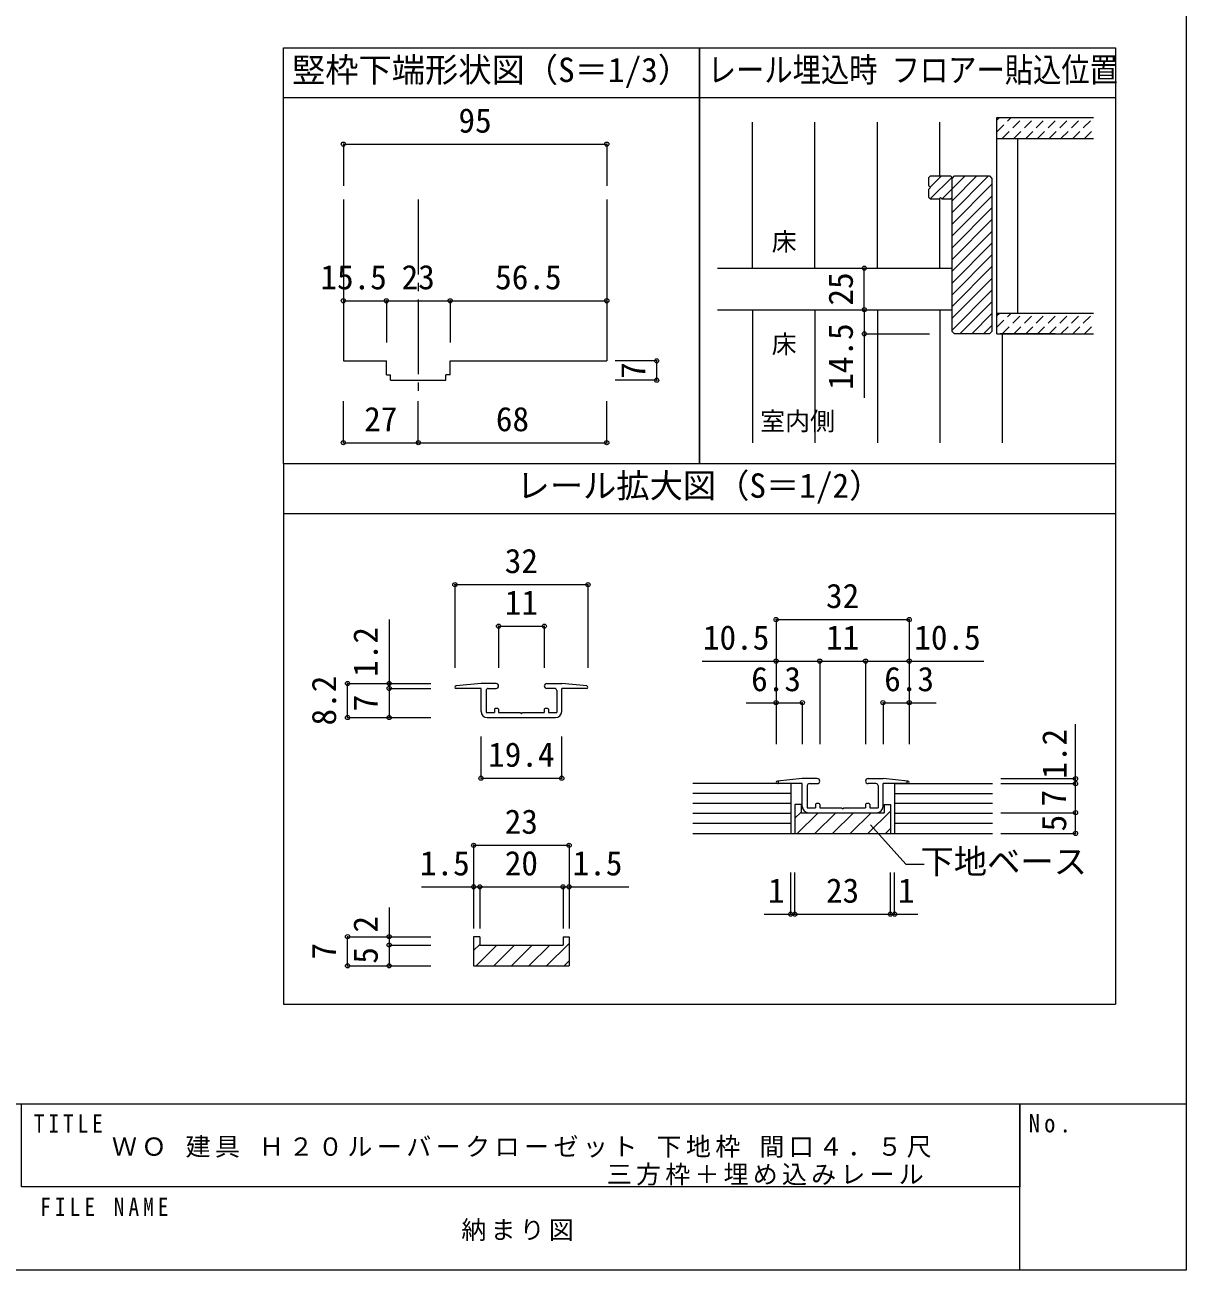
# Model space of a CAD drawing. Units: millimetres on the paper, with parts at other scales. Extents: x -197 to 281, y -138 to 137.
# Drawn here: x 58.2 to 197.8, y -138 to 11.8 of the extents above; entities that cross this region are included whole.
import ezdxf
from ezdxf.enums import TextEntityAlignment as Align

# ---------------------------------------------------------------- set-up
doc = ezdxf.new("R2010")
doc.units = ezdxf.units.MM
doc.header["$PDMODE"] = 32
doc.header["$PDSIZE"] = 0.5
doc.linetypes.add('CHAIN2', pattern=[12, 9, -1, 1, -1])
doc.linetypes.add('DASHED1', pattern=[1.8, 1.2, -0.6])
for name, color, linetype, lineweight in [('0-0_補助線', 7, 'Continuous', 9), ('0-3_仕上げ', 2, 'Continuous', 9), ('0-4_枠', 3, 'Continuous', 9), ('0-A_文字', 7, 'Continuous', 9), ('0-B_寸法', 7, 'Continuous', 9), ('0-C_ハッチ', 4, 'DASHED1', 9), ('1-3_仕上げ', 7, 'Continuous', 9), ('1-7_金物', 7, 'Continuous', 9), ('1-A_文字', 7, 'Continuous', 9), ('1-B_寸法', 7, 'Continuous', 9), ('1-C_ハッチ', 4, 'Continuous', 9), ('2-0_補助線', 3, 'Continuous', 9), ('2-4_枠', 3, 'Continuous', 9), ('2-B_寸法', 7, 'Continuous', 9), ('F-0_補助線', 7, 'Continuous', 9)]:
    doc.layers.add(name, color=color, linetype=linetype, lineweight=lineweight)
doc.layers.add('F-A_文字', color=7, linetype='Continuous')
doc.styles.add('ＭＳ ゴシック', font='')
doc.styles.get('ＭＳ ゴシック').set_extended_font_data('MS Gothic')

# ---------------------------------------------------------------- blocks, each defined once
blk = doc.blocks.new('01')
at = {"layer": '0-0_補助線'}
for p, q in [((-4.85, 2.009), (-7.85, 1.709)), ((-3.05, 2.009), (-4.85, 2.009)), ((3.05, 2.009), (4.85, 2.009)), ((7.85, 1.709), (4.85, 2.009)), ((-4.85, 1.409), (-7.85, 1.409)), ((-4.85, -1.341), (-4.85, 1.409)), ((-4.25, 1.159), (-4.25, -1.491)), ((-4, 1.409), (-3.05, 1.409)), ((4, 1.409), (3.05, 1.409)), ((4.25, 1.159), (4.25, -1.491)), ((7.85, 1.409), (4.85, 1.409)), ((4.85, -1.341), (4.85, 1.409)), ((-4.25, -1.491), (-3.25, -1.491)), ((-3.25, -1.091), (-3.25, -1.491)), ((-2.85, -0.991), (-3.15, -0.991)), ((-2.75, -1.091), (-2.75, -1.491)), ((2.75, -1.091), (2.75, -1.491)), ((3.15, -0.991), (2.85, -0.991)), ((3.25, -1.091), (3.25, -1.491)), ((3.25, -1.491), (4.25, -1.491)), ((-4.1, -2.091), (4.1, -2.091))]:
    blk.add_line(p, q, dxfattribs=at)
blk.add_lwpolyline([(-2.75, -1.491), (-0.15, -1.491), (0, -1.641), (0.15, -1.491), (2.75, -1.491)], dxfattribs=at)
for centre, radius, start, end in [((-7.85, 1.559), 0.15, 90, 270), ((-3.05, 1.709), 0.3, 0, 90), ((-3.05, 1.709), 0.3, 270, 0), ((3.05, 1.709), 0.3, 90, 180), ((3.05, 1.709), 0.3, 180, 270), ((7.85, 1.559), 0.15, 270, 90), ((-4, 1.159), 0.25, 90, 180), ((4, 1.159), 0.25, 0, 90), ((-4.1, -1.341), 0.75, 180, 270), ((-3.15, -1.091), 0.1, 90, 180), ((-2.85, -1.091), 0.1, 0, 90), ((2.85, -1.091), 0.1, 90, 180), ((3.15, -1.091), 0.1, 0, 90), ((4.1, -1.341), 0.75, 270, 0)]:
    blk.add_arc(centre, radius, start, end, dxfattribs=at)

msp = doc.modelspace()

# ---------------------------------------------------------------- linework, layer by layer
at = {"layer": '0-0_補助線', "color": 3}
for p, q in [((89.328, 9), (139.328, 9)), ((89.328, 9), (139.328, 9)), ((89.328, 3), (139.328, 3))]:
    msp.add_line(p, q, dxfattribs=at)
at = {"layer": '0-3_仕上げ'}
for p, q in [((175.089, -25.404), (175.089, 0.596)), ((175.089, 0.596), (186.706, 0.596)), ((175.089, -1.904), (186.706, -1.904)), ((177.589, -22.904), (177.589, -1.904)), ((175.089, -22.904), (186.706, -22.904)), ((175.089, -25.404), (186.706, -25.404))]:
    msp.add_line(p, q, dxfattribs=at)
at = {"layer": '0-4_枠', "color": 4}
for p, q in [((145.711, -17.504), (145.711, 0.06)), ((153.211, -17.504), (153.211, 0.06)), ((160.711, -17.504), (160.711, 0.06)), ((168.211, -6.404), (168.211, 0.06)), ((168.211, -17.504), (168.211, -9.081)), ((141.49, -17.504), (169.689, -17.504)), ((141.49, -22.504), (169.689, -22.504)), ((145.711, -22.504), (145.711, -38.5)), ((153.211, -22.504), (153.211, -38.5)), ((160.711, -22.504), (160.711, -38.5)), ((168.211, -22.504), (168.211, -38.5)), ((175.711, -25.404), (175.711, -38.5))]:
    msp.add_line(p, q, dxfattribs=at)
at = {"layer": '0-4_枠'}
for p, q in [((169.489, -6.404), (169.689, -6.604)), ((169.689, -25.104), (169.689, -6.604)), ((174.189, -6.404), (174.489, -6.704)), ((174.489, -6.704), (174.489, -25.104)), ((169.489, -9.204), (169.689, -9.004))]:
    msp.add_line(p, q, dxfattribs=at)
for points in [[(167.089, -7.804), (166.889, -7.604), (166.889, -6.604), (167.089, -6.404), (169.489, -6.404)], [(169.689, -6.704), (169.989, -6.404), (174.189, -6.404)], [(168.289, -9.004), (168.089, -9.204), (167.089, -9.204), (166.889, -9.004), (166.889, -8.004), (167.089, -7.804)], [(169.489, -9.204), (168.489, -9.204), (168.289, -9.004)], [(174.489, -25.104), (174.189, -25.404), (169.989, -25.404), (169.689, -25.104)]]:
    msp.add_lwpolyline(points, dxfattribs=at)
at = {"layer": '0-A_文字', "color": 3}
for p, q in [((89.328, -41), (89.328, 9)), ((139.328, 9), (189.328, 9)), ((139.328, 9), (139.328, -41)), ((139.328, -41), (139.328, 9)), ((189.328, 9), (189.328, -41)), ((139.328, 3), (189.328, 3)), ((89.328, -41), (139.328, -41)), ((139.328, -41), (189.328, -41))]:
    msp.add_line(p, q, dxfattribs=at)
at = {"layer": '0-B_寸法', "color": 4}
for p, q in [((159.145, -22.504), (159.145, -17.504)), ((159.145, -22.504), (159.145, -33.091)), ((159.145, -25.404), (166.989, -25.404)), ((182.076, -25.404), (175.489, -25.404))]:
    msp.add_line(p, q, dxfattribs=at)
at = {"layer": '0-B_寸法'}
for p in [(159.145, -17.504), (159.145, -22.504), (159.145, -25.404)]:
    msp.add_point(p, dxfattribs=at)
at = {"layer": '0-C_ハッチ'}
for p, q in [((175.089, -1.118), (176.803, 0.596)), ((175.089, 0.296), (175.389, 0.596)), ((175.717, -1.904), (178.217, 0.596)), ((177.132, -1.904), (179.632, 0.596)), ((178.546, -1.904), (181.046, 0.596)), ((179.96, -1.904), (182.46, 0.596)), ((181.374, -1.904), (183.874, 0.596)), ((182.788, -1.904), (185.288, 0.596)), ((184.203, -1.904), (186.703, 0.596)), ((185.617, -1.904), (186.706, -0.815)), ((175.089, -24.618), (176.803, -22.904)), ((175.089, -23.204), (175.389, -22.904)), ((175.717, -25.404), (178.217, -22.904)), ((177.132, -25.404), (179.632, -22.904)), ((178.546, -25.404), (181.046, -22.904)), ((179.96, -25.404), (182.46, -22.904)), ((181.374, -25.404), (183.874, -22.904)), ((182.788, -25.404), (185.288, -22.904)), ((184.203, -25.404), (186.703, -22.904)), ((185.617, -25.404), (186.706, -24.315))]:
    msp.add_line(p, q, dxfattribs=at)
at = {"layer": '0-C_ハッチ', "linetype": 'Continuous'}
for p, q in [((167.061, -7.777), (168.434, -6.404)), ((167.069, -9.184), (169.669, -6.584)), ((169.689, -10.806), (174.091, -6.404)), ((169.689, -9.392), (172.677, -6.404)), ((169.689, -7.978), (171.263, -6.404)), ((169.689, -12.221), (174.489, -7.421)), ((168.476, -9.191), (169.689, -7.978)), ((169.689, -13.635), (174.489, -8.835)), ((169.689, -15.049), (174.489, -10.249)), ((169.689, -16.463), (174.489, -11.663)), ((169.689, -17.877), (174.489, -13.077)), ((169.689, -19.292), (174.489, -14.492)), ((169.689, -20.706), (174.489, -15.906)), ((169.689, -22.12), (174.489, -17.32)), ((169.689, -23.534), (174.489, -18.734)), ((169.689, -24.949), (174.489, -20.149)), ((170.648, -25.404), (174.489, -21.563)), ((172.062, -25.404), (174.489, -22.977)), ((173.476, -25.404), (174.489, -24.391))]:
    msp.add_line(p, q, dxfattribs=at)
at = {"layer": '1-3_仕上げ', "color": 2}
for p, q in [((150.299, -79.49), (138.541, -79.49)), ((150.291, -79.49), (150.291, -85.49)), ((162.784, -79.49), (174.541, -79.49)), ((162.791, -79.49), (162.791, -85.49)), ((138.541, -85.49), (174.541, -85.49))]:
    msp.add_line(p, q, dxfattribs=at)
at = {"layer": '1-3_仕上げ'}
for p, q in [((150.291, -80.69), (138.541, -80.69)), ((174.541, -80.705), (162.791, -80.705)), ((150.291, -81.89), (138.541, -81.89)), ((174.541, -81.905), (162.791, -81.905)), ((150.291, -83.09), (138.541, -83.09)), ((174.541, -83.105), (162.791, -83.105)), ((150.291, -84.29), (138.541, -84.29)), ((174.541, -84.305), (162.791, -84.305))]:
    msp.add_line(p, q, dxfattribs=at)
at = {"layer": '1-7_金物'}
for p, q in [((151.691, -78.89), (148.691, -79.19)), ((153.491, -78.89), (151.691, -78.89)), ((159.591, -78.89), (161.391, -78.89)), ((164.391, -79.19), (161.391, -78.89)), ((151.691, -79.49), (148.691, -79.49)), ((151.691, -82.24), (151.691, -79.49)), ((152.291, -79.74), (152.291, -82.39)), ((152.541, -79.49), (153.491, -79.49)), ((160.541, -79.49), (159.591, -79.49)), ((160.791, -79.74), (160.791, -82.39)), ((164.391, -79.49), (161.391, -79.49)), ((161.391, -82.24), (161.391, -79.49)), ((153.291, -81.99), (153.291, -82.39)), ((153.691, -81.89), (153.391, -81.89)), ((153.791, -81.99), (153.791, -82.39)), ((159.291, -81.99), (159.291, -82.39)), ((159.691, -81.89), (159.391, -81.89)), ((159.791, -81.99), (159.791, -82.39)), ((152.291, -82.39), (153.291, -82.39)), ((152.441, -82.99), (160.641, -82.99)), ((159.791, -82.39), (160.791, -82.39))]:
    msp.add_line(p, q, dxfattribs=at)
at = {"layer": '1-7_金物', "color": 3}
for p, q in [((151.541, -81.99), (150.791, -81.99)), ((151.541, -81.99), (151.541, -82.99)), ((161.541, -81.99), (162.276, -81.99)), ((161.541, -81.99), (161.541, -82.99)), ((162.276, -81.99), (162.276, -85.49)), ((151.541, -82.99), (161.541, -82.99)), ((112.918, -97.907), (112.168, -97.907)), ((112.168, -97.907), (112.168, -101.407)), ((112.918, -97.907), (112.918, -98.907)), ((122.918, -97.907), (122.918, -98.907)), ((122.918, -97.907), (123.652, -97.907)), ((123.652, -97.907), (123.652, -101.407)), ((112.918, -98.907), (122.918, -98.907)), ((112.168, -101.407), (123.652, -101.407))]:
    msp.add_line(p, q, dxfattribs=at)
msp.add_lwpolyline([(150.791, -81.99), (150.791, -85.49), (162.276, -85.49)], dxfattribs=at)
at = {"layer": '1-7_金物'}
msp.add_lwpolyline([(153.791, -82.39), (156.391, -82.39), (156.541, -82.54), (156.691, -82.39), (159.291, -82.39)], dxfattribs=at)
for centre, radius, start, end in [((148.691, -79.34), 0.15, 90, 270), ((153.491, -79.19), 0.3, 0, 90), ((153.491, -79.19), 0.3, 270, 0), ((159.591, -79.19), 0.3, 90, 180), ((159.591, -79.19), 0.3, 180, 270), ((164.391, -79.34), 0.15, 270, 90), ((152.541, -79.74), 0.25, 90, 180), ((160.541, -79.74), 0.25, 0, 90), ((152.441, -82.24), 0.75, 180, 270), ((153.391, -81.99), 0.1, 90, 180), ((153.691, -81.99), 0.1, 0, 90), ((159.391, -81.99), 0.1, 90, 180), ((159.691, -81.99), 0.1, 0, 90), ((160.641, -82.24), 0.75, 270, 0)]:
    msp.add_arc(centre, radius, start, end, dxfattribs=at)
at = {"layer": '1-7_金物', "linetype": 'DASHED1'}
for centre, start, end in [((148.691, -79.34), 270, 90), ((164.391, -79.34), 90, 270)]:
    msp.add_arc(centre, 0.15, start, end, dxfattribs=at)
at = {"layer": '1-A_文字', "color": 3}
for p, q in [((89.328, -41), (189.328, -41)), ((89.328, -41), (89.328, -106)), ((189.328, -41), (189.328, -106)), ((89.328, -47), (189.328, -47)), ((89.328, -106), (189.328, -106))]:
    msp.add_line(p, q, dxfattribs=at)
at = {"layer": '1-A_文字'}
for p, q in [((159.895, -84.441), (164.117, -89.198)), ((164.117, -89.198), (166.336, -89.198))]:
    msp.add_line(p, q, dxfattribs=at)
at = {"layer": '1-B_寸法', "color": 4}
for p, q in [((109.918, -55.559), (125.918, -55.559)), ((109.918, -55.559), (109.918, -65.559)), ((125.918, -55.559), (125.918, -65.559)), ((102.017, -59.776), (102.017, -68.052)), ((148.541, -59.762), (164.541, -59.762)), ((148.541, -59.762), (148.541, -64.762)), ((164.541, -59.762), (164.541, -64.762)), ((115.168, -60.559), (120.668, -60.559)), ((115.168, -60.559), (115.168, -65.559)), ((120.668, -60.559), (120.668, -65.559)), ((139.641, -64.762), (153.791, -64.762)), ((148.541, -64.762), (148.541, -69.762)), ((153.791, -64.762), (159.291, -64.762)), ((153.791, -64.762), (153.791, -74.762)), ((159.291, -64.762), (173.497, -64.762)), ((159.291, -64.762), (159.291, -74.762)), ((164.541, -64.762), (164.541, -69.762)), ((97.017, -71.552), (97.017, -67.452)), ((97.017, -67.452), (102.017, -67.452)), ((102.017, -67.452), (107.017, -67.452)), ((102.017, -68.052), (107.017, -68.052)), ((102.017, -68.052), (102.017, -71.552)), ((144.948, -69.762), (151.691, -69.762)), ((148.541, -69.762), (148.541, -74.762)), ((151.691, -69.762), (151.691, -74.762)), ((161.391, -69.762), (161.391, -74.762)), ((161.391, -69.762), (167.787, -69.762)), ((164.541, -69.762), (164.541, -74.762)), ((97.017, -71.552), (102.017, -71.552)), ((102.017, -71.552), (107.017, -71.552)), ((184.541, -85.49), (184.541, -72.358)), ((113.068, -78.845), (113.068, -73.845)), ((122.768, -78.845), (122.768, -73.845)), ((113.068, -78.845), (122.768, -78.845)), ((175.541, -78.89), (184.541, -78.89)), ((175.541, -79.49), (184.541, -79.49)), ((175.541, -82.99), (184.541, -82.99)), ((175.541, -85.49), (184.541, -85.49)), ((112.168, -86.907), (123.652, -86.907)), ((112.168, -86.907), (112.168, -91.907)), ((123.652, -86.907), (123.652, -91.907)), ((150.291, -95.198), (150.291, -90.198)), ((150.791, -95.198), (150.791, -90.198)), ((162.276, -95.198), (162.276, -90.198)), ((162.791, -95.198), (162.791, -90.198)), ((105.895, -91.907), (112.918, -91.907)), ((112.168, -91.907), (112.168, -96.907)), ((112.918, -91.907), (112.918, -96.907)), ((112.918, -91.907), (122.918, -91.907)), ((122.918, -91.907), (122.918, -96.907)), ((122.918, -91.907), (130.843, -91.907)), ((123.652, -91.907), (123.652, -96.907)), ((102.017, -94.392), (102.017, -98.907)), ((147.084, -95.198), (150.791, -95.198)), ((150.791, -95.198), (162.276, -95.198)), ((162.276, -95.198), (165.571, -95.198)), ((97.017, -101.407), (97.017, -97.907)), ((97.017, -97.907), (102.017, -97.907)), ((102.017, -97.907), (107.017, -97.907)), ((102.017, -98.907), (107.017, -98.907)), ((102.017, -98.907), (102.017, -101.407)), ((97.017, -101.407), (102.017, -101.407)), ((102.017, -101.407), (107.017, -101.407))]:
    msp.add_line(p, q, dxfattribs=at)
at = {"layer": '1-B_寸法'}
for p in [(109.918, -55.559), (125.918, -55.559), (148.541, -59.762), (164.541, -59.762), (115.168, -60.559), (120.668, -60.559), (148.541, -64.762), (153.791, -64.762), (159.291, -64.762), (164.541, -64.762), (97.017, -67.452), (102.017, -67.452), (102.017, -68.052), (148.541, -69.762), (151.691, -69.762), (161.391, -69.762), (164.541, -69.762), (97.017, -71.552), (102.017, -71.552), (113.068, -78.845), (122.768, -78.845), (184.541, -78.89), (184.541, -79.49), (184.541, -82.99), (184.541, -85.49), (112.168, -86.907), (123.652, -86.907), (112.168, -91.907), (112.918, -91.907), (122.918, -91.907), (123.652, -91.907), (150.291, -95.198), (150.791, -95.198), (162.276, -95.198), (162.791, -95.198), (97.017, -97.907), (102.017, -97.907), (102.017, -98.907), (97.017, -101.407), (102.017, -101.407)]:
    msp.add_point(p, dxfattribs=at)
at = {"layer": '1-C_ハッチ'}
for p, q in [((150.791, -83.667), (151.541, -82.917)), ((151.089, -85.49), (153.589, -82.99)), ((153.211, -85.49), (155.711, -82.99)), ((155.332, -85.49), (157.832, -82.99)), ((157.453, -85.49), (159.953, -82.99)), ((159.575, -85.49), (162.276, -82.789)), ((161.696, -85.49), (162.276, -84.911)), ((112.168, -99.584), (112.918, -98.834)), ((120.951, -101.407), (123.652, -98.706)), ((112.466, -101.407), (114.966, -98.907)), ((114.587, -101.407), (117.087, -98.907)), ((116.708, -101.407), (119.208, -98.907)), ((118.829, -101.407), (121.329, -98.907)), ((123.072, -101.407), (123.652, -100.827))]:
    msp.add_line(p, q, dxfattribs=at)
at = {"layer": '2-0_補助線'}
for p, q in [((96.516, -9.256), (96.516, -28.647)), ((128.183, -9.256), (128.183, -28.647)), ((96.516, -28.647), (101.683, -28.647)), ((109.35, -28.647), (128.183, -28.647))]:
    msp.add_line(p, q, dxfattribs=at)
at = {"layer": '2-0_補助線', "color": 4, "linetype": 'CHAIN2'}
msp.add_line((105.516, -9.256), (105.516, -32.499), dxfattribs=at)
at = {"layer": '2-4_枠'}
for p, q in [((101.683, -30.314), (101.683, -28.647)), ((109.35, -30.314), (109.35, -28.647)), ((101.683, -30.314), (102.183, -30.314)), ((102.183, -30.98), (102.183, -30.314)), ((102.183, -30.98), (108.85, -30.98)), ((108.85, -30.98), (108.85, -30.314)), ((109.35, -30.314), (108.85, -30.314))]:
    msp.add_line(p, q, dxfattribs=at)
at = {"layer": '2-B_寸法', "color": 4}
for p, q in [((96.516, -2.589), (128.183, -2.589)), ((96.516, -2.589), (96.516, -7.589)), ((128.183, -2.589), (128.183, -7.589)), ((96.516, -21.428), (96.516, -26.428)), ((96.516, -21.428), (101.683, -21.428)), ((101.683, -21.428), (101.683, -26.428)), ((101.683, -21.428), (109.35, -21.428)), ((109.35, -21.428), (109.35, -26.428)), ((109.35, -21.428), (128.183, -21.428)), ((128.183, -21.428), (128.183, -26.428)), ((134.183, -28.647), (129.183, -28.647)), ((134.183, -30.98), (134.183, -28.647)), ((134.183, -30.98), (129.183, -30.98)), ((96.516, -38.499), (96.516, -33.499)), ((105.516, -38.499), (105.516, -33.499)), ((128.183, -38.499), (128.183, -33.499)), ((96.516, -38.499), (105.516, -38.499)), ((105.516, -38.499), (128.183, -38.499))]:
    msp.add_line(p, q, dxfattribs=at)
at = {"layer": '2-B_寸法'}
for p in [(96.516, -2.589), (128.183, -2.589), (96.516, -21.428), (101.683, -21.428), (109.35, -21.428), (128.183, -21.428), (134.183, -28.647), (134.183, -30.98), (96.516, -38.499), (105.516, -38.499), (128.183, -38.499)]:
    msp.add_point(p, dxfattribs=at)
at = {"layer": 'F-0_補助線', "color": 3, "lineweight": 18}
msp.add_line((-197.169, -118), (197.831, -118), dxfattribs=at)
msp.add_lwpolyline([(-197.169, 137), (197.831, 137), (197.831, -138), (-197.169, -138)], close=True, dxfattribs=at)
at = {"layer": 'F-0_補助線', "color": 2, "lineweight": 18}
for points in [[(57.831, -118), (177.831, -118), (177.831, -128), (57.831, -128)], [(177.831, -118), (197.831, -118), (197.831, -138), (177.831, -138)]]:
    msp.add_lwpolyline(points, close=True, dxfattribs=at)

# ---------------------------------------------------------------- block references
at = {"layer": '1-7_金物'}
msp.add_blockref('01', (117.918, -69.461), dxfattribs=at)

# ---------------------------------------------------------------- texts
at = {"layer": '0-0_補助線', "style": 'ＭＳ ゴシック'}
msp.add_text('竪枠下端形状図（S＝1/3）', height=2.933, dxfattribs=at).set_placement((90.328, 4), align=Align.BOTTOM_LEFT)
at = {"layer": '0-A_文字', "style": 'ＭＳ ゴシック', "width": 0.85}
msp.add_text('レール埋込時 フロアー貼込位置', height=2.933, dxfattribs=at).set_placement((140.328, 4), align=Align.BOTTOM_LEFT)
at = {"layer": '0-A_文字', "style": 'ＭＳ ゴシック'}
for s, p in [('床', (148.011, -16.079)), ('床', (148.011, -28.395)), ('室内側', (146.624, -37.663))]:
    msp.add_text(s, height=2.199, dxfattribs=at).set_placement(p, align=Align.BOTTOM_LEFT)
at = {"layer": '0-B_寸法', "style": 'ＭＳ ゴシック'}
for s, p in [('25', (158.645, -22.004)), ('14.5', (158.645, -32.129))]:
    msp.add_text(s, height=2.933, rotation=90, dxfattribs=at).set_placement(p, align=Align.BOTTOM_LEFT)
at = {"layer": '1-A_文字', "style": 'ＭＳ ゴシック'}
for s, p in [('レール拡大図（S＝1/2）', (117.328, -46)), ('下地ベース', (165.904, -91.209))]:
    msp.add_text(s, height=2.933, dxfattribs=at).set_placement(p, align=Align.BOTTOM_LEFT)
at = {"layer": '1-B_寸法', "style": 'ＭＳ ゴシック'}
for s, p in [('32', (115.918, -55.059)), ('11', (115.918, -60.059)), ('32', (154.541, -59.262)), ('10.5', (139.742, -64.262)), ('11', (154.541, -64.262)), ('10.5', (165.155, -64.262)), ('6.3', (145.541, -69.262)), ('6.3', (161.541, -69.262)), ('19.4', (113.918, -78.345)), ('23', (115.91, -86.407)), ('1.5', (105.719, -91.407)), ('20', (115.918, -91.407)), ('1.5', (124.078, -91.407)), ('1', (147.563, -94.698)), ('23', (154.533, -94.698)), ('1', (163.188, -94.698))]:
    msp.add_text(s, height=2.933, dxfattribs=at).set_placement(p, align=Align.BOTTOM_LEFT)
for s, p in [('1.2', (101.517, -66.653)), ('8.2', (96.517, -72.502)), ('7', (101.517, -70.802)), ('1.2', (184.338, -78.907)), ('7', (184.254, -82.24)), ('5', (184.296, -85.24)), ('2', (101.517, -97.408)), ('7', (96.517, -100.657)), ('5', (101.517, -101.157))]:
    msp.add_text(s, height=2.933, rotation=90, dxfattribs=at).set_placement(p, align=Align.BOTTOM_LEFT)
at = {"layer": '2-B_寸法', "style": 'ＭＳ ゴシック'}
for s, p in [('95', (110.35, -2.089)), ('15.5', (93.753, -20.928)), ('23', (103.516, -20.928)), ('56.5', (114.766, -20.928)), ('27', (99.016, -37.999)), ('68', (114.85, -37.999))]:
    msp.add_text(s, height=2.933, dxfattribs=at).set_placement(p, align=Align.BOTTOM_LEFT)
msp.add_text('7', height=2.933, rotation=90, dxfattribs=at).set_placement((133.683, -30.814), align=Align.BOTTOM_LEFT)
at = {"layer": 'F-A_文字', "char_height": 2.199, "attachment_point": 7, "style": 'ＭＳ ゴシック'}
for s, insert in [('\\T1.38;\\W0.85;TITLE', (59.3, -121.478)), ('\\T1.38;\\W0.9;No.', (178.912, -121.478)), ('\\T1.18;ＷＯ\\~建具\\~Ｈ２０ルーバークローゼット\\~下地枠\\~間口４．５尺', (68.693, -124.5)), ('\\T1.17;三方枠＋埋め込みレール', (128.193, -127.833)), ('\\T1.39;\\W0.85;FILE\\~NAME', (60.075, -131.478)), ('\\T1.17;納まり図', (110.693, -134.5))]:
    msp.add_mtext(s, dxfattribs=dict(at, insert=insert))

doc.saveas('drawing.dxf')
